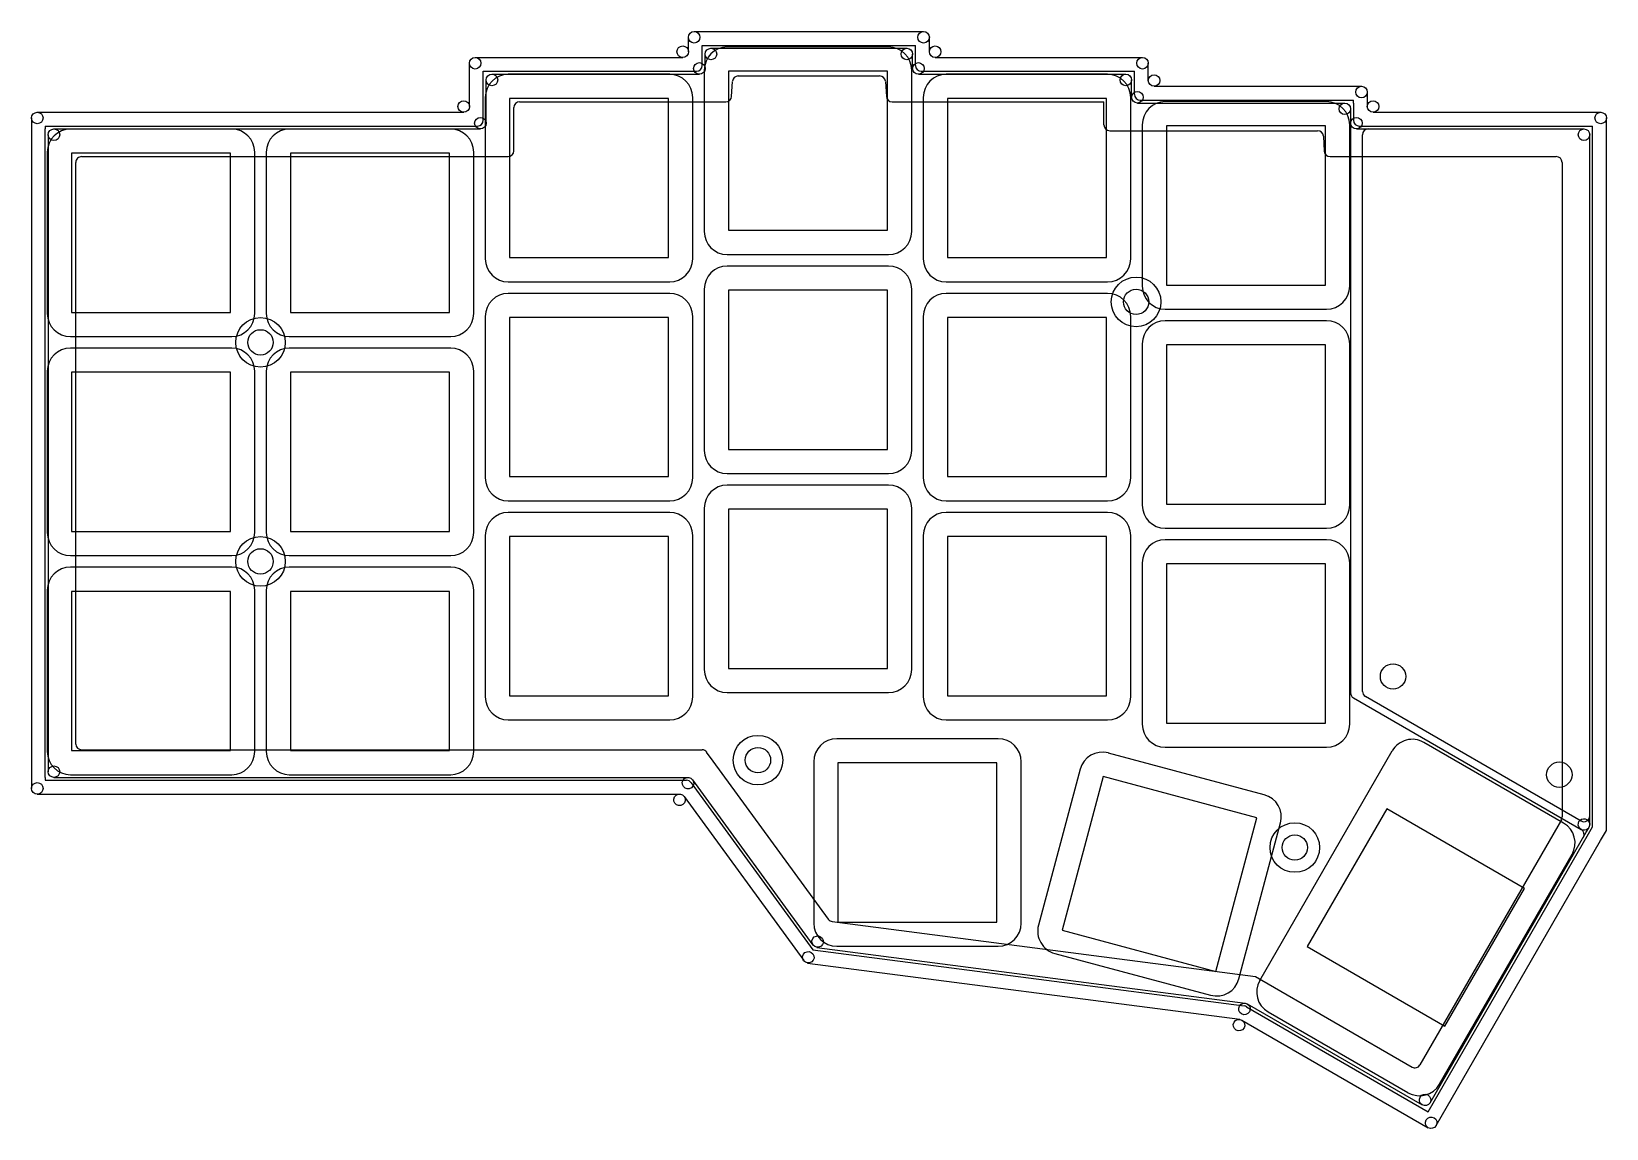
# Model space of a CAD drawing. Header units: millimetres. Extents: x 90 to 226, y -140 to -45.
import ezdxf

# ---------------------------------------------------------------- set-up
doc = ezdxf.new("R2010")
doc.units = ezdxf.units.MM

msp = doc.modelspace()

# ---------------------------------------------------------------- linework, layer by layer
at = {"linetype": 'CONTINUOUS'}
for p, q in [((146.63, -46.29), (146.63, -45.04)), ((147.13, -44.54), (167.03, -44.54)), ((167.53, -46.29), (167.53, -45.04)), ((147.83, -47.49), (147.83, -45.74)), ((147.83, -45.74), (166.33, -45.74)), ((148.58, -45.99), (165.58, -45.99)), ((164, -45.88), (150, -45.88)), ((166.33, -47.49), (166.33, -45.74)), ((127.63, -51.04), (127.63, -47.29)), ((128.13, -46.79), (146.13, -46.79)), ((148.08, -47.74), (148.08, -46.49)), ((166.08, -47.74), (166.08, -46.49)), ((168.03, -46.79), (186.03, -46.79)), ((186.53, -48.79), (186.53, -47.29)), ((128.83, -52.24), (128.83, -47.99)), ((128.83, -47.99), (147.33, -47.99)), ((129.08, -52.49), (129.08, -48.74)), ((129.58, -48.24), (147.58, -48.24)), ((145, -48.25), (131, -48.25)), ((148, -47.88), (148, -61.88)), ((163.9, -47.98), (150.1, -47.98)), ((150.1, -47.98), (150.1, -61.77)), ((150.37, -50.17), (150.45, -48.86)), ((150.95, -48.39), (163.22, -48.39)), ((163.72, -48.86), (163.8, -50.17)), ((163.9, -61.77), (163.9, -47.98)), ((166, -61.88), (166, -47.88)), ((166.58, -48.24), (184.58, -48.24)), ((166.83, -47.99), (185.33, -47.99)), ((183, -48.25), (169, -48.25)), ((185.08, -50.24), (185.08, -48.74)), ((185.33, -49.99), (185.33, -47.99)), ((129, -50.25), (129, -64.25)), ((144.9, -50.35), (131.1, -50.35)), ((131.1, -50.35), (131.1, -64.15)), ((144.9, -64.15), (144.9, -50.35)), ((147, -64.25), (147, -50.25)), ((167, -50.25), (167, -64.25)), ((182.9, -50.35), (169.1, -50.35)), ((169.1, -50.35), (169.1, -64.15)), ((182.9, -64.15), (182.9, -50.35)), ((185, -64.25), (185, -50.25)), ((185.83, -50.49), (204.33, -50.49)), ((187.03, -49.29), (205.03, -49.29)), ((204.33, -50.74), (204.33, -50.49)), ((205.53, -49.79), (205.53, -50.74)), ((90.13, -51.54), (127.13, -51.54)), ((131.48, -54.89), (131.48, -51.14)), ((131.98, -50.64), (149.87, -50.64)), ((164.3, -50.64), (182.68, -50.64)), ((182.68, -52.64), (182.68, -50.64)), ((185.58, -50.74), (203.58, -50.74)), ((202, -50.62), (188, -50.62)), ((204.08, -51.24), (204.08, -52.99)), ((204.33, -50.74), (204.33, -52.24)), ((205.53, -50.74), (205.53, -51.04)), ((206.03, -51.54), (225.78, -51.54)), ((89.63, -52.04), (89.63, -52.99)), ((89.63, -52.99), (89.63, -109.24)), ((90.83, -52.74), (90.83, -52.99)), ((90.83, -52.74), (128.33, -52.74)), ((90.83, -109.24), (90.83, -52.99)), ((91.58, -52.99), (128.58, -52.99)), ((107, -53), (93, -53)), ((126, -53), (112, -53)), ((183.18, -53.14), (201.22, -53.14)), ((186, -52.62), (186, -66.62)), ((201.9, -52.73), (188.1, -52.73)), ((188.1, -52.73), (188.1, -66.53)), ((201.9, -66.53), (201.9, -52.73)), ((204, -66.62), (204, -52.62)), ((204.08, -52.99), (204.08, -101.91)), ((204.58, -52.99), (224.33, -52.99)), ((204.83, -52.74), (225.08, -52.74)), ((225.08, -113.52), (225.08, -52.74)), ((226.28, -113.84), (226.28, -52.04)), ((91.08, -53.49), (91.08, -108.74)), ((201.72, -53.61), (201.8, -54.92)), ((205.11, -101.78), (205.11, -53.49)), ((224.83, -113.32), (224.83, -53.49)), ((91, -55), (91, -69)), ((106.9, -55.1), (93.1, -55.1)), ((93.1, -55.1), (93.1, -68.9)), ((93.48, -106.34), (93.48, -55.89)), ((93.98, -55.39), (130.98, -55.39)), ((106.9, -68.9), (106.9, -55.1)), ((109, -69), (109, -55)), ((110, -55), (110, -69)), ((125.9, -55.1), (112.1, -55.1)), ((112.1, -55.1), (112.1, -68.9)), ((125.9, -68.9), (125.9, -55.1)), ((128, -69), (128, -55)), ((202.3, -55.39), (221.93, -55.39)), ((222.43, -55.89), (222.43, -112.67)), ((150.1, -61.77), (163.9, -61.77)), ((131.1, -64.15), (144.9, -64.15)), ((150, -63.88), (164, -63.88)), ((169.1, -64.15), (182.9, -64.15)), ((164, -64.88), (150, -64.88)), ((131, -66.25), (145, -66.25)), ((148, -66.88), (148, -80.88)), ((166, -80.88), (166, -66.88)), ((169, -66.25), (183, -66.25)), ((188.1, -66.53), (201.9, -66.53)), ((145, -67.25), (131, -67.25)), ((163.9, -66.97), (150.1, -66.97)), ((150.1, -66.97), (150.1, -80.78)), ((163.9, -80.78), (163.9, -66.97)), ((183, -67.25), (169, -67.25)), ((93.1, -68.9), (106.9, -68.9)), ((112.1, -68.9), (125.9, -68.9)), ((129, -69.25), (129, -83.25)), ((144.9, -69.35), (131.1, -69.35)), ((131.1, -69.35), (131.1, -83.15)), ((144.9, -83.15), (144.9, -69.35)), ((147, -83.25), (147, -69.25)), ((167, -69.25), (167, -83.25)), ((182.9, -69.35), (169.1, -69.35)), ((169.1, -69.35), (169.1, -83.15)), ((182.9, -83.15), (182.9, -69.35)), ((185, -83.25), (185, -69.25)), ((188, -68.62), (202, -68.62)), ((202, -69.62), (188, -69.62)), ((93, -71), (107, -71)), ((112, -71), (126, -71)), ((107, -72), (93, -72)), ((126, -72), (112, -72)), ((186, -71.62), (186, -85.62)), ((201.9, -71.72), (188.1, -71.72)), ((188.1, -71.72), (188.1, -85.53)), ((201.9, -85.53), (201.9, -71.72)), ((204, -85.62), (204, -71.62)), ((91, -74), (91, -88)), ((106.9, -74.1), (93.1, -74.1)), ((93.1, -74.1), (93.1, -87.9)), ((106.9, -87.9), (106.9, -74.1)), ((109, -88), (109, -74)), ((110, -74), (110, -88)), ((125.9, -74.1), (112.1, -74.1)), ((112.1, -74.1), (112.1, -87.9)), ((125.9, -87.9), (125.9, -74.1)), ((128, -88), (128, -74)), ((150.1, -80.78), (163.9, -80.78)), ((131.1, -83.15), (144.9, -83.15)), ((150, -82.88), (164, -82.88)), ((169.1, -83.15), (182.9, -83.15)), ((164, -83.88), (150, -83.88)), ((131, -85.25), (145, -85.25)), ((148, -85.88), (148, -99.88)), ((163.9, -85.97), (150.1, -85.97)), ((150.1, -85.97), (150.1, -99.78)), ((163.9, -99.78), (163.9, -85.97)), ((166, -99.88), (166, -85.88)), ((169, -85.25), (183, -85.25)), ((188.1, -85.53), (201.9, -85.53)), ((145, -86.25), (131, -86.25)), ((183, -86.25), (169, -86.25)), ((93.1, -87.9), (106.9, -87.9)), ((112.1, -87.9), (125.9, -87.9)), ((129, -88.25), (129, -102.25)), ((144.9, -88.35), (131.1, -88.35)), ((131.1, -88.35), (131.1, -102.15)), ((144.9, -102.15), (144.9, -88.35)), ((147, -102.25), (147, -88.25)), ((167, -88.25), (167, -102.25)), ((182.9, -88.35), (169.1, -88.35)), ((169.1, -88.35), (169.1, -102.15)), ((182.9, -102.15), (182.9, -88.35)), ((185, -102.25), (185, -88.25)), ((188, -87.62), (202, -87.62)), ((202, -88.62), (188, -88.62)), ((93, -90), (107, -90)), ((112, -90), (126, -90)), ((107, -91), (93, -91)), ((126, -91), (112, -91)), ((186, -90.62), (186, -104.62)), ((201.9, -90.72), (188.1, -90.72)), ((188.1, -90.72), (188.1, -104.53)), ((201.9, -104.53), (201.9, -90.72)), ((204, -104.62), (204, -90.62)), ((91, -93), (91, -107)), ((106.9, -93.1), (93.1, -93.1)), ((93.1, -93.1), (93.1, -106.9)), ((106.9, -106.9), (106.9, -93.1)), ((109, -107), (109, -93)), ((110, -93), (110, -107)), ((125.9, -93.1), (112.1, -93.1)), ((112.1, -93.1), (112.1, -106.9)), ((125.9, -106.9), (125.9, -93.1)), ((128, -107), (128, -93)), ((150.1, -99.78), (163.9, -99.78)), ((131.1, -102.15), (144.9, -102.15)), ((150, -101.88), (164, -101.88)), ((169.1, -102.15), (182.9, -102.15)), ((204.33, -102.34), (224.09, -113.75)), ((224.08, -113.02), (205.36, -102.21)), ((131, -104.25), (145, -104.25)), ((169, -104.25), (183, -104.25)), ((188.1, -104.53), (201.9, -104.53)), ((173.5, -105.88), (159.5, -105.88)), ((222.56, -113.2), (210.43, -106.2)), ((93.1, -106.9), (106.9, -106.9)), ((93.98, -106.84), (147.81, -106.84)), ((112.1, -106.9), (125.9, -106.9)), ((148.78, -107.83), (148.21, -107.05)), ((158.77, -121.53), (148.78, -107.83)), ((157.5, -107.88), (157.5, -121.88)), ((175.5, -121.88), (175.5, -107.88)), ((196.59, -110.74), (183.07, -107.12)), ((188, -106.62), (202, -106.62)), ((196.2, -126.85), (207.7, -106.93)), ((89.63, -109.24), (89.63, -110.19)), ((90.83, -109.24), (90.83, -109.49)), ((91.58, -109.24), (146.59, -109.24)), ((93, -109), (107, -109)), ((112, -109), (126, -109)), ((173.4, -107.97), (159.6, -107.97)), ((159.6, -107.97), (159.6, -121.78)), ((173.4, -121.78), (173.4, -107.97)), ((180.62, -108.53), (176.99, -122.06)), ((182.62, -109.17), (179.05, -122.5)), ((195.95, -112.75), (182.62, -109.17)), ((90.83, -109.49), (146.46, -109.49)), ((146.86, -109.7), (157.42, -124.18)), ((146.99, -109.45), (157.43, -123.78)), ((90.13, -110.69), (145.85, -110.69)), ((146.25, -110.9), (156.63, -125.13)), ((207.22, -111.96), (200.32, -123.91)), ((219.17, -118.86), (207.22, -111.96)), ((192.38, -126.08), (195.95, -112.75)), ((194.38, -126.72), (198.01, -113.19)), ((222.37, -112.92), (210.09, -134.18)), ((210.82, -138.23), (224.73, -114.12)), ((210.97, -137.46), (224.52, -114)), ((211.5, -139.44), (225.77, -114.72)), ((224.52, -114), (224.77, -113.57)), ((224.73, -114.12), (225.08, -113.52)), ((225.77, -114.72), (226.28, -113.84)), ((211.79, -135.85), (223.29, -115.93)), ((212.27, -130.81), (219.17, -118.86)), ((159.11, -121.73), (195.82, -126.52)), ((159.6, -121.78), (173.4, -121.78)), ((179.05, -122.5), (192.38, -126.08)), ((157.42, -124.18), (194.86, -129.06)), ((157.77, -123.98), (194.94, -128.82)), ((159.5, -123.88), (173.5, -123.88)), ((200.32, -123.91), (212.27, -130.81)), ((156.97, -125.34), (194.46, -130.22)), ((178.41, -124.51), (191.93, -128.13)), ((195.82, -126.52), (209.41, -134.36)), ((195.04, -129.13), (210.82, -138.23)), ((195.12, -128.88), (210.29, -137.64)), ((196.93, -129.58), (209.06, -136.58)), ((194.65, -130.29), (210.82, -139.62))]:
    msp.add_line(p, q, dxfattribs=at)
for centre, radius in [((185.47, -67.99), 2.15), ((185.47, -67.99), 1.1), ((109.5, -71.5), 2.15), ((109.5, -71.5), 1.1), ((109.5, -90.5), 2.15), ((109.5, -90.5), 1.1), ((207.76, -100.48), 1.1), ((152.66, -107.74), 2.15), ((152.66, -107.74), 1.1), ((222.19, -109), 1.1), ((199.24, -115.32), 2.15), ((199.24, -115.32), 1.1)]:
    msp.add_circle(centre, radius, dxfattribs=at)
for centre, radius, start, end in [((147.13, -45.04), 0.5, 90, 450), ((167.03, -45.04), 0.5, 0, 360), ((146.13, -46.29), 0.5, 270, 630), ((150, -47.88), 2, 90, 180), ((148.58, -46.49), 0.5, 90, 450), ((164, -47.88), 2, 0, 90), ((165.58, -46.49), 0.5, 0, 360), ((168.03, -46.29), 0.5, 180, 540), ((128.13, -47.29), 0.5, 90, 450), ((147.58, -47.74), 0.5, 270, 630), ((147.33, -47.49), 0.5, 270, 0), ((166.58, -47.74), 0.5, 180, 540), ((166.83, -47.49), 0.5, 180, 270), ((186.03, -47.29), 0.5, 0, 360), ((131, -50.25), 2, 90, 180), ((129.58, -48.74), 0.5, 90, 450), ((145, -50.25), 2, 0, 90), ((150.95, -48.89), 0.5, 90, 176.4645), ((163.22, -48.89), 0.5, 3.5355, 90), ((169, -50.25), 2, 90, 180), ((183, -50.25), 2, 0, 90), ((184.58, -48.74), 0.5, 0, 360), ((187.03, -48.79), 0.5, 180, 540), ((127.13, -51.04), 0.5, 270.0015, 630.0015), ((149.87, -50.14), 0.5, 270, 356.4645), ((164.3, -50.14), 0.5, 183.5355, 270), ((185.58, -50.24), 0.5, 180, 540), ((185.83, -49.99), 0.5, 180, 270), ((205.03, -49.79), 0.5, 0.0254, 360.0254), ((206.03, -51.04), 0.5, 180.0254, 540.0254), ((90.13, -52.04), 0.5, 90.0015, 450.0015), ((131.98, -51.14), 0.5, 90, 180), ((188, -52.62), 2, 90, 180), ((202, -52.62), 2, 0, 90), ((203.58, -51.24), 0.5, 0.0254, 360.0254), ((225.78, -52.04), 0.5, 0, 360), ((93, -55), 2, 90, 180), ((91.58, -53.49), 0.5, 90.0015, 450.0015), ((107, -55), 2, 0, 90), ((112, -55), 2, 90, 180), ((126, -55), 2, 0, 90), ((128.58, -52.49), 0.5, 270.0015, 630.0015), ((128.33, -52.24), 0.5, 270.0015, 0), ((183.18, -52.64), 0.5, 180, 270), ((201.22, -53.64), 0.5, 3.5355, 90), ((204.58, -52.49), 0.5, 180.0254, 540.0254), ((203.58, -52.99), 0.5, 0, 0.0254), ((204.83, -52.24), 0.5, 180.0254, 270), ((205.61, -53.49), 0.5, 90, 180), ((224.33, -53.49), 0.5, 0, 360), ((93.98, -55.89), 0.5, 90.0015, 180.002), ((130.98, -54.89), 0.5, 270.0015, 0), ((202.3, -54.89), 0.5, 183.5355, 270), ((221.93, -55.89), 0.5, 0, 90), ((150, -61.88), 2, 180, 270), ((164, -61.88), 2, 270, 0), ((131, -64.25), 2, 180, 270), ((145, -64.25), 2, 270, 0), ((150, -66.88), 2, 90, 180), ((164, -66.88), 2, 0, 90), ((169, -64.25), 2, 180, 270), ((183, -64.25), 2, 270, 0), ((188, -66.62), 2, 180, 270), ((202, -66.62), 2, 270, 0), ((131, -69.25), 2, 90, 180), ((145, -69.25), 2, 0, 90), ((169, -69.25), 2, 90, 180), ((183, -69.25), 2, 0, 90), ((93, -69), 2, 180, 270), ((107, -69), 2, 270, 0), ((112, -69), 2, 180, 270), ((126, -69), 2, 270, 0), ((188, -71.62), 2, 90, 180), ((202, -71.62), 2, 0, 90), ((93, -74), 2, 90, 180), ((107, -74), 2, 0, 90), ((112, -74), 2, 90, 180), ((126, -74), 2, 0, 90), ((150, -80.88), 2, 180, 270), ((164, -80.88), 2, 270, 0), ((131, -83.25), 2, 180, 270), ((145, -83.25), 2, 270, 0), ((169, -83.25), 2, 180, 270), ((183, -83.25), 2, 270, 0), ((150, -85.88), 2, 90, 180), ((164, -85.88), 2, 0, 90), ((188, -85.62), 2, 180, 270), ((202, -85.62), 2, 270, 0), ((131, -88.25), 2, 90, 180), ((145, -88.25), 2, 0, 90), ((169, -88.25), 2, 90, 180), ((183, -88.25), 2, 0, 90), ((93, -88), 2, 180, 270), ((107, -88), 2, 270, 0), ((112, -88), 2, 180, 270), ((126, -88), 2, 270, 0), ((188, -90.62), 2, 90, 180), ((202, -90.62), 2, 0, 90), ((93, -93), 2, 90, 180), ((107, -93), 2, 0, 90), ((112, -93), 2, 90, 180), ((126, -93), 2, 0, 90), ((150, -99.88), 2, 180, 270), ((164, -99.88), 2, 270, 0), ((131, -102.25), 2, 180, 270), ((145, -102.25), 2, 270, 0), ((169, -102.25), 2, 180, 270), ((183, -102.25), 2, 270, 0), ((204.58, -101.91), 0.5, 180, 240), ((205.61, -101.78), 0.5, 180, 240), ((188, -104.62), 2, 180, 270), ((202, -104.62), 2, 270, 0), ((93.98, -106.34), 0.5, 180.002, 270), ((159.5, -107.88), 2, 90, 180), ((173.5, -107.88), 2, 0, 90), ((209.43, -107.93), 2, 60, 150), ((93, -107), 2, 180, 270), ((107, -107), 2, 270, 0), ((112, -107), 2, 180, 270), ((126, -107), 2, 270, 0), ((147.81, -107.34), 0.5, 36.0829, 90), ((182.55, -109.05), 2, 75, 165), ((91.58, -108.74), 0.5, 180.002, 540.002), ((146.59, -109.74), 0.5, 36.0829, 396.0829), ((90.13, -110.19), 0.5, 180.002, 540.002), ((146.46, -109.99), 0.5, 36.0829, 90), ((145.85, -111.19), 0.5, 36.0829, 396.0829), ((196.07, -112.68), 2, 345, 75), ((221.93, -112.67), 0.5, 330.0022, 0), ((221.56, -114.93), 2, 330, 60), ((224.33, -113.32), 0.5, 330, 690), ((224.33, -112.58), 0.5, 240, 0), ((223.84, -114.18), 0.5, 330.0022, 60), ((159.17, -121.24), 0.5, 216.0829, 262.5737), ((157.84, -123.48), 0.5, 216.0829, 576.0829), ((159.5, -121.88), 2, 180, 270), ((173.5, -121.88), 2, 270, 0), ((178.93, -122.57), 2, 165, 255), ((157.03, -124.84), 0.5, 216.0829, 576.0829), ((192.45, -126.2), 2, 255, 345), ((197.93, -127.85), 2, 150, 240), ((194.87, -129.32), 0.5, 60, 420), ((194.79, -129.56), 0.5, 60, 82.5737), ((194.4, -130.72), 0.5, 60, 420), ((209.66, -133.93), 0.5, 240, 330.0022), ((210.06, -134.85), 2, 240, 330), ((210.54, -137.21), 0.5, 240, 600), ((211.07, -139.19), 0.5, 240, 600)]:
    msp.add_arc(centre, radius, start, end, dxfattribs=at)

doc.saveas('drawing.dxf')
